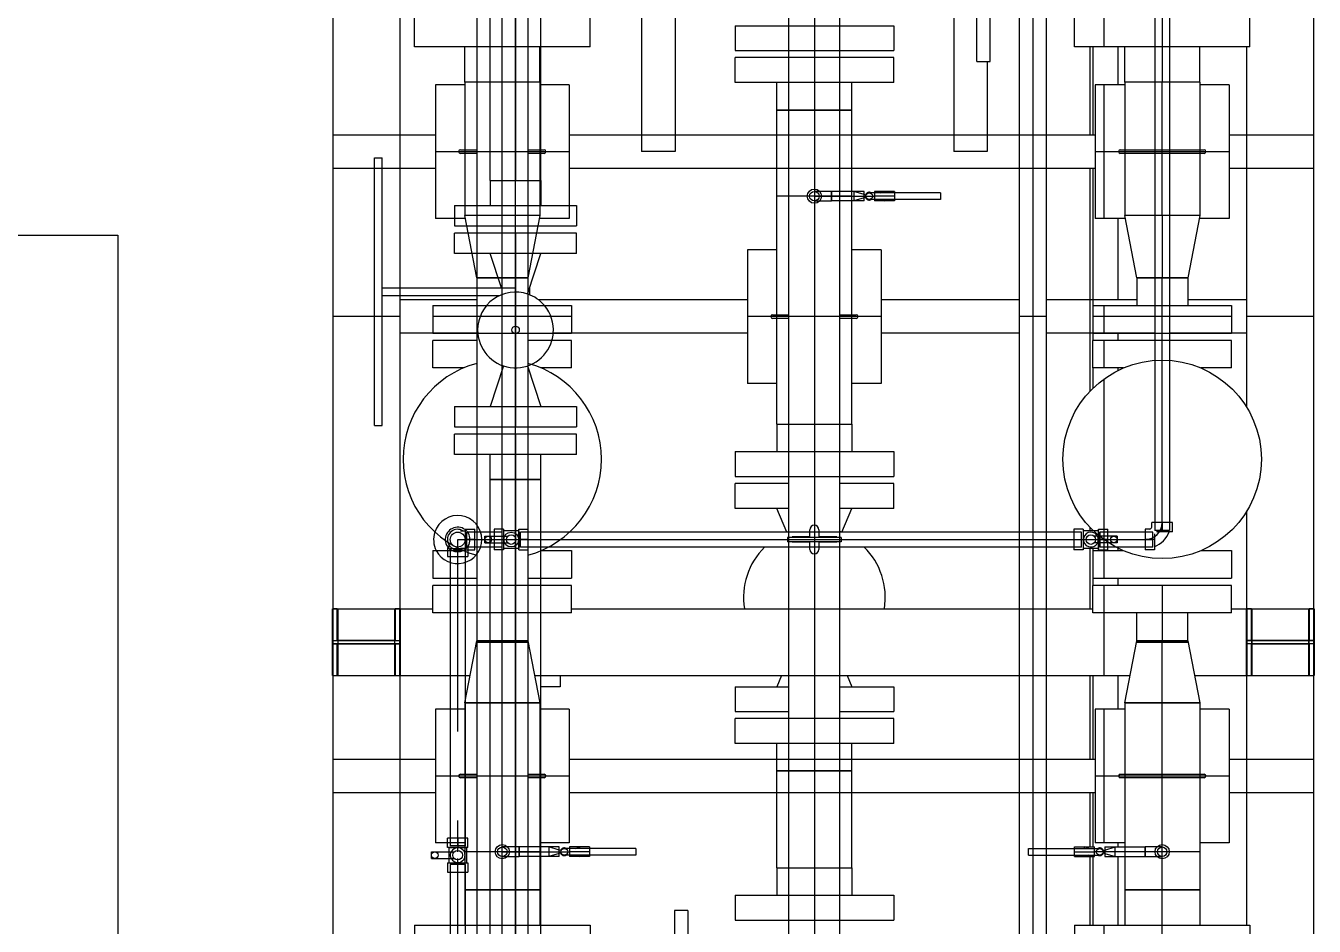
# Model space of a CAD drawing. Header units: inches. Extents: x 295136 to 296247, y 2627183 to 2627409.
# Drawn here: x 295239.414 to 295242.304, y 2627269.595 to 2627271.614 of the extents above; entities that cross this region are included whole.
import ezdxf

# ---------------------------------------------------------------- set-up
doc = ezdxf.new("R2010")
doc.units = ezdxf.units.IN
doc.header["$MEASUREMENT"] = 0
for name, color, linetype in [('_Auto', 7, 'Continuous'), ('EQUIPMENT LAYOUT-EMBED 1_DWG$0$DwgTemplate', 7, 'Continuous'), ('Layout', 6, 'Continuous')]:
    doc.layers.add(name, color=color, linetype=linetype)

# ---------------------------------------------------------------- blocks, each defined once
blk = doc.blocks.new('A$C55974CAD')
at = {"layer": 'EQUIPMENT LAYOUT-EMBED 1_DWG$0$DwgTemplate', "color": 54, "lineweight": 25}
for p, q in [((46.4428, 8.2), (37.1, 8.2)), ((37.1, 6), (46.5178, 6))]:
    blk.add_line(p, q, dxfattribs=at)
at = {"layer": 'EQUIPMENT LAYOUT-EMBED 1_DWG$0$DwgTemplate', "color": 1, "lineweight": 25}
for p, q in [((39.1625, 8.2), (39.1625, 7.97)), ((39.2375, 8.2), (39.2375, 7.97)), ((39.425, 8.2), (39.425, 8.19)), ((39.425, 8.2), (39.425, 7.8923)), ((39.425, 8.2), (39.425, 7.8923)), ((39.425, 8.19), (39.4965, 8.19)), ((39.4965, 8.19), (39.4965, 8.06)), ((39.5035, 8.06), (39.5035, 8.19)), ((39.5035, 8.19), (39.575, 8.19)), ((39.575, 8.19), (39.575, 8.2)), ((39.575, 8.2), (39.575, 7.9755)), ((39.575, 8.2), (39.575, 7.9755)), ((40.5625, 8.2), (40.5625, 7.97)), ((40.6375, 8.2), (40.6375, 7.97)), ((43.732, 8.05), (37.6241, 8.05)), ((39.4965, 8.06), (39.425, 8.06)), ((39.425, 8.06), (39.425, 8.05)), ((39.425, 8.05), (39.575, 8.05)), ((39.575, 8.06), (39.5035, 8.06)), ((39.575, 8.05), (39.575, 8.06)), ((40.1925, 7.8771), (40.1925, 8.05)), ((40.2675, 7.8771), (40.2675, 8.05)), ((39.425, 7.7477), (39.425, 6.4123)), ((39.425, 7.7477), (39.425, 6.4123)), ((40.2788, 7.7585), (40.2955, 7.7585)), ((40.2675, 7.27), (40.2675, 7.7387)), ((40.1925, 7.27), (40.1925, 7.7057)), ((39.1625, 7.67), (39.1625, 6.49)), ((39.2375, 7.67), (39.2375, 6.49)), ((39.575, 7.6644), (39.575, 6.4955)), ((39.575, 7.6644), (39.575, 6.4955)), ((40.5625, 7.67), (40.5625, 6.49)), ((40.6375, 7.67), (40.6375, 6.49)), ((41.433, 7.5075), (40.6, 7.5075)), ((40.6, 7.4325), (40.6, 7.5075)), ((41.098, 7.4325), (40.6, 7.4325)), ((40.1925, 6.6601), (40.1925, 6.97)), ((40.2675, 6.6601), (40.2675, 6.97)), ((40.6, 6.7325), (40.6, 6.8075)), ((42.3057, 6.8075), (40.6, 6.8075)), ((40.802, 6.7325), (40.6, 6.7325)), ((40.1925, 6.3567), (40.1925, 6.5998)), ((40.2675, 6.3971), (40.2675, 6.5998)), ((38.8652, 6.5015), (39.0193, 6.5015)), ((39.0193, 6.4955), (38.8652, 6.4955)), ((39.0407, 6.5015), (39.1625, 6.5015)), ((39.1625, 6.4955), (39.0407, 6.4955)), ((39.2375, 6.5015), (39.425, 6.5015)), ((39.425, 6.4955), (39.2375, 6.4955)), ((39.575, 6.5015), (39.7102, 6.5015)), ((39.6433, 6.4955), (39.6273, 6.4955)), ((39.7102, 6.4955), (39.7052, 6.4955)), ((39.7498, 6.5015), (39.7569, 6.5015)), ((39.7509, 6.4955), (39.7498, 6.4955)), ((40.063, 6.5015), (40.5625, 6.5015)), ((40.1148, 6.4955), (40.0691, 6.4955)), ((40.1927, 6.4955), (40.1767, 6.4955)), ((40.5625, 6.4955), (40.2546, 6.4955)), ((40.6375, 6.5015), (40.8348, 6.5015)), ((40.8348, 6.4955), (40.6375, 6.4955)), ((38.8652, 6.4385), (39.0193, 6.4385)), ((39.0407, 6.4385), (39.05, 6.4385)), ((39.35, 6.4385), (39.425, 6.4385)), ((39.6273, 6.4385), (39.6433, 6.4385)), ((39.7052, 6.4385), (39.7105, 6.4385)), ((40.1095, 6.4385), (40.1148, 6.4385)), ((40.1767, 6.4385), (40.1925, 6.4385)), ((40.2675, 6.4385), (40.45, 6.4385)), ((40.75, 6.4385), (40.8348, 6.4385)), ((40.1925, 6.15), (40.1925, 6.3233)), ((40.2675, 6.15), (40.2675, 6.2828)), ((39.425, 6.2677), (39.425, 6)), ((39.425, 6.2677), (39.425, 6)), ((39.1625, 6.19), (39.1625, 6)), ((39.2375, 6.19), (39.2375, 6)), ((39.575, 6.1844), (39.575, 6)), ((39.575, 6.1844), (39.575, 6)), ((40.5625, 6.19), (40.5625, 6)), ((40.6375, 6.19), (40.6375, 6)), ((38.8652, 6.15), (39.7942, 6.15)), ((39.425, 6.15), (39.425, 6.14)), ((39.575, 6.15), (39.425, 6.15)), ((39.425, 6.14), (39.4965, 6.14)), ((39.4965, 6.14), (39.4965, 6.01)), ((39.5035, 6.01), (39.5035, 6.14)), ((39.5035, 6.14), (39.575, 6.14)), ((39.575, 6.14), (39.575, 6.15)), ((40.0258, 6.15), (40.8348, 6.15)), ((39.4965, 6.01), (39.425, 6.01)), ((39.425, 6.01), (39.425, 6)), ((39.575, 6.01), (39.5035, 6.01)), ((39.575, 6), (39.575, 6.01))]:
    blk.add_line(p, q, dxfattribs=at)
at = {"layer": 'EQUIPMENT LAYOUT-EMBED 1_DWG$0$DwgTemplate', "color": 5, "lineweight": 25}
for p, q in [((39.425, 8.2), (39.425, 8.201)), ((39.425, 8.201), (39.425, 8.2)), ((39.425, 8.201), (39.575, 8.201)), ((39.425, 8.201), (39.575, 8.201)), ((39.575, 8.201), (39.575, 8.2)), ((39.575, 8.201), (39.575, 8.2)), ((39.6433, 7.9755), (39.6433, 7.8771)), ((39.7052, 7.9755), (39.6433, 7.9755)), ((39.7052, 7.9755), (39.7052, 7.9069)), ((40.1148, 7.9069), (40.1148, 7.9755)), ((40.1148, 7.9755), (40.1767, 7.9755)), ((40.1767, 7.8771), (40.1767, 7.9755)), ((39.6433, 7.7628), (39.6433, 7.6644)), ((40.1767, 7.6644), (40.1767, 7.7628)), ((39.7052, 7.733), (39.7052, 7.6644)), ((40.1148, 7.6644), (40.1148, 7.733)), ((39.7052, 7.6644), (39.6433, 7.6644)), ((40.1148, 7.6644), (40.1767, 7.6644)), ((39.3445, 7.2978), (39.3445, 7.1771)), ((39.4, 7.2978), (39.3445, 7.2978)), ((39.4, 7.2978), (39.4, 7.1771)), ((39.7999, 7.1771), (39.7999, 7.2978)), ((39.7999, 7.2978), (39.8555, 7.2978)), ((39.8555, 7.1771), (39.8555, 7.2978)), ((39.4001, 7.2041), (39.4001, 7.1771)), ((39.425, 7.1936), (39.4001, 7.2041)), ((39.7467, 7.1817), (39.7999, 7.2041)), ((39.7999, 7.1771), (39.7999, 7.2041)), ((39.3445, 7.0628), (39.3445, 6.9422)), ((39.4, 7.0628), (39.4, 6.9422)), ((39.4001, 7.0628), (39.4001, 7.0358)), ((39.7467, 7.0582), (39.7999, 7.0358)), ((39.7999, 6.9422), (39.7999, 7.0628)), ((39.7999, 7.0358), (39.7999, 7.0628)), ((39.8555, 6.9422), (39.8555, 7.0628)), ((39.425, 7.0463), (39.4001, 7.0358)), ((39.4, 6.9422), (39.3445, 6.9422)), ((39.7999, 6.9422), (39.8555, 6.9422)), ((39.6433, 6.4955), (39.6433, 6.34)), ((39.7052, 6.4955), (39.6433, 6.4955)), ((39.7052, 6.4955), (39.7052, 6.4269)), ((40.1148, 6.4269), (40.1148, 6.4955)), ((40.1148, 6.4955), (40.1767, 6.4955)), ((40.1767, 6.34), (40.1767, 6.4955)), ((39.6433, 6.34), (39.6433, 6.1844)), ((40.1767, 6.1844), (40.1767, 6.34)), ((39.7052, 6.253), (39.7052, 6.1844)), ((40.1148, 6.1844), (40.1148, 6.253)), ((39.7052, 6.1844), (39.6433, 6.1844)), ((40.1148, 6.1844), (40.1767, 6.1844)), ((39.425, 5.999), (39.425, 6)), ((39.425, 5.999), (39.425, 6)), ((39.575, 5.999), (39.425, 5.999)), ((39.425, 5.999), (39.575, 5.999)), ((39.575, 6), (39.575, 5.999)), ((39.575, 5.999), (39.575, 6))]:
    blk.add_line(p, q, dxfattribs=at)
at = {"layer": 'EQUIPMENT LAYOUT-EMBED 1_DWG$0$DwgTemplate', "color": 7, "lineweight": 25}
for p, q in [((39.575, 8.189), (39.425, 8.189)), ((39.575, 8.189), (39.425, 8.189)), ((39.496, 8.05), (39.496, 8.2)), ((39.496, 8.2), (39.496, 8.05)), ((39.504, 8.2), (39.504, 8.05)), ((39.504, 8.2), (39.504, 8.05)), ((39.986, 8.1063), (40.286, 8.1063)), ((39.986, 8.1063), (39.986, 8.0893)), ((40.286, 8.1063), (40.586, 8.1063)), ((40.586, 8.1063), (40.586, 8.0893)), ((39.986, 8.0893), (40.286, 8.0893)), ((40.2775, 8.0893), (40.2775, 8.05)), ((40.286, 8.0893), (40.586, 8.0893)), ((40.2945, 8.0893), (40.2945, 8.05)), ((39.425, 8.061), (39.575, 8.061)), ((39.425, 8.061), (39.575, 8.061)), ((39.575, 8.049), (39.425, 8.049)), ((39.575, 8.049), (39.425, 8.049)), ((40.2775, 8.05), (40.2775, 7.8771)), ((40.2945, 8.05), (40.2945, 7.8771)), ((38.8652, 8.0168), (38.7731, 8.0168)), ((38.8652, 8.0168), (38.8652, 7.8771)), ((40.8348, 7.8771), (40.8348, 8.0168)), ((40.8348, 8.0168), (40.9269, 8.0168)), ((39.0148, 7.979), (39.0223, 7.979)), ((39.0148, 7.979), (39.0148, 7.9276)), ((39.0223, 7.979), (39.0298, 7.979)), ((39.0298, 7.979), (39.0298, 7.9276)), ((39.5654, 7.8771), (39.5654, 7.9755)), ((39.5654, 7.9755), (39.6273, 7.9755)), ((39.6273, 7.8771), (39.6273, 7.9755)), ((40.1927, 7.9755), (40.1927, 7.8771)), ((40.2546, 7.9755), (40.1927, 7.9755)), ((40.2546, 7.9755), (40.2546, 7.8771)), ((38.8652, 7.9367), (38.7731, 7.9367)), ((38.7731, 7.92), (38.8652, 7.92)), ((38.9842, 7.9367), (38.8652, 7.9367)), ((38.8652, 7.92), (38.9842, 7.92)), ((38.9842, 7.943), (38.9842, 7.92)), ((39.0049, 7.943), (38.9842, 7.943)), ((39.0017, 7.9367), (38.9842, 7.9367)), ((38.9842, 7.92), (39.0017, 7.92)), ((38.9842, 7.92), (39.0017, 7.92)), ((38.9842, 7.92), (38.9842, 7.9041)), ((39.0017, 7.9033), (39.0017, 7.9367)), ((39.0017, 7.92), (39.0049, 7.92)), ((39.0049, 7.943), (39.0049, 7.92)), ((39.0148, 7.9398), (39.0049, 7.9398)), ((39.0049, 7.92), (39.0117, 7.92)), ((39.0049, 7.92), (39.0049, 7.9041)), ((39.0117, 7.92), (39.0148, 7.92)), ((39.0298, 7.9398), (39.0148, 7.9398)), ((39.0398, 7.9398), (39.0298, 7.9398)), ((39.0298, 7.92), (39.033, 7.92)), ((39.033, 7.92), (39.0398, 7.92)), ((39.0398, 7.92), (39.0398, 7.943)), ((39.0398, 7.943), (39.05, 7.943)), ((39.0398, 7.9398), (39.0398, 7.92)), ((39.0398, 7.92), (39.0398, 7.92)), ((39.043, 7.92), (39.0398, 7.92)), ((39.0398, 7.92), (39.0398, 7.9041)), ((39.0398, 7.9041), (39.0398, 7.92)), ((39.043, 7.9033), (39.043, 7.9367)), ((39.35, 7.9367), (39.043, 7.9367)), ((39.043, 7.92), (39.1, 7.92)), ((39.0604, 7.92), (39.043, 7.92)), ((39.05, 7.943), (39.0604, 7.943)), ((39.0604, 7.92), (39.0604, 7.943)), ((39.0604, 7.897), (39.0604, 7.92)), ((39.3, 7.92), (39.35, 7.92)), ((39.425, 7.9367), (39.35, 7.9367)), ((39.35, 7.92), (39.425, 7.92)), ((39.6273, 7.9367), (39.425, 7.9367)), ((39.425, 7.92), (39.6273, 7.92)), ((39.6433, 7.9367), (39.6273, 7.9367)), ((39.6273, 7.92), (39.6433, 7.92)), ((39.7094, 7.9367), (39.6433, 7.9367)), ((39.6433, 7.92), (39.6919, 7.92)), ((39.6919, 7.943), (39.6919, 7.92)), ((39.7125, 7.943), (39.6919, 7.943)), ((39.6919, 7.92), (39.73, 7.92)), ((39.6919, 7.92), (39.6919, 7.897)), ((39.7094, 7.9033), (39.7094, 7.9367)), ((39.7125, 7.943), (39.7125, 7.939)), ((39.7183, 7.9398), (39.7125, 7.9398)), ((39.73, 7.92), (39.73, 7.9025)), ((39.9206, 7.7903), (39.9206, 7.9269)), ((39.9206, 7.9269), (39.9666, 7.9269)), ((39.9666, 7.7903), (39.9666, 7.9269)), ((39.9826, 7.9269), (39.9826, 7.7903)), ((40.0286, 7.9269), (39.9826, 7.9269)), ((40.0286, 7.9269), (40.0286, 7.7903)), ((40.3714, 7.8877), (40.3714, 7.9269)), ((40.3714, 7.9269), (40.4174, 7.9269)), ((40.4174, 7.8966), (40.4174, 7.9269)), ((40.4334, 7.9269), (40.4334, 7.8997)), ((40.45, 7.9269), (40.4334, 7.9269)), ((40.4794, 7.9269), (40.45, 7.9269)), ((40.4794, 7.9269), (40.4794, 7.7903)), ((39.0017, 7.9033), (38.7731, 7.9033)), ((38.9445, 7.9041), (38.8652, 7.9041)), ((38.9445, 7.9041), (38.9445, 7.8771)), ((38.9445, 7.8771), (38.9445, 7.9041)), ((39.03, 7.9041), (38.9445, 7.9041)), ((38.9842, 7.9041), (38.9842, 7.897)), ((39.0049, 7.897), (38.9842, 7.897)), ((39.0049, 7.9041), (39.0049, 7.897)), ((39.0398, 7.9002), (39.0049, 7.9002)), ((39.03, 7.7358), (39.03, 7.9041)), ((39.196, 7.9041), (39.03, 7.9041)), ((39.0398, 7.9041), (39.0398, 7.9002)), ((39.0398, 7.897), (39.0398, 7.9041)), ((39.0398, 7.897), (39.0604, 7.897)), ((39.368, 7.9033), (39.043, 7.9033)), ((39.204, 7.9041), (39.196, 7.9041)), ((39.3636, 7.9041), (39.204, 7.9041)), ((39.3636, 7.9041), (39.3636, 7.8771)), ((39.3636, 7.9041), (39.5033, 7.8771)), ((39.3636, 7.8771), (39.3636, 7.9041)), ((39.425, 7.9033), (39.368, 7.9033)), ((39.6273, 7.9033), (39.425, 7.9033)), ((39.6433, 7.9033), (39.6273, 7.9033)), ((39.7094, 7.9033), (39.6433, 7.9033)), ((39.7125, 7.897), (39.6919, 7.897)), ((39.707, 7.9025), (39.753, 7.9025)), ((39.707, 7.9025), (39.707, 7.8819)), ((39.7102, 7.9025), (39.7102, 7.9139)), ((39.7125, 7.901), (39.7125, 7.897)), ((39.7125, 7.9002), (39.7183, 7.9002)), ((39.7133, 7.8993), (39.7467, 7.8993)), ((39.7133, 7.8206), (39.7133, 7.8993)), ((39.73, 7.9025), (39.73, 7.9025)), ((39.73, 7.8819), (39.73, 7.9025)), ((39.73, 7.8993), (39.73, 7.8206)), ((39.7467, 7.8206), (39.7467, 7.8993)), ((39.7498, 7.9139), (39.7498, 7.9025)), ((39.753, 7.9025), (39.753, 7.8819)), ((40.3166, 7.8771), (40.4563, 7.9041)), ((40.4174, 7.7903), (40.4174, 7.8966)), ((40.4334, 7.8997), (40.4334, 7.7903)), ((40.4563, 7.8771), (40.4563, 7.9041)), ((40.596, 7.9041), (40.4563, 7.9041)), ((40.4563, 7.8771), (40.4563, 7.9041)), ((40.604, 7.9041), (40.596, 7.9041)), ((40.7554, 7.9041), (40.604, 7.9041)), ((40.7554, 7.8771), (40.7554, 7.9041)), ((40.7554, 7.9041), (40.8348, 7.9041)), ((40.7554, 7.8771), (40.7554, 7.9041)), ((42.2762, 7.8771), (37.8651, 7.8771)), ((38.8652, 7.8771), (38.8652, 7.82)), ((38.9445, 7.8771), (38.9445, 7.82)), ((38.9445, 7.7628), (38.9445, 7.8771)), ((39.3636, 7.8771), (39.3636, 7.82)), ((39.3636, 7.7628), (39.3636, 7.8771)), ((39.5033, 7.82), (39.5033, 7.8771)), ((39.5033, 7.8771), (39.5033, 7.82)), ((39.5654, 7.82), (39.5654, 7.8771)), ((39.6273, 7.82), (39.6273, 7.8771)), ((39.707, 7.8819), (39.753, 7.8819)), ((40.1927, 7.8771), (40.1927, 7.82)), ((40.2546, 7.8771), (40.2546, 7.82)), ((40.2775, 7.8771), (40.2775, 7.8252)), ((40.2945, 7.8771), (40.2945, 7.7903)), ((40.3166, 7.8771), (40.3166, 7.82)), ((40.3166, 7.82), (40.3166, 7.8771)), ((40.3714, 7.7903), (40.3714, 7.8877)), ((40.4563, 7.7628), (40.4563, 7.8771)), ((40.4563, 7.82), (40.4563, 7.8771)), ((40.7554, 7.82), (40.7554, 7.8771)), ((40.7554, 7.7628), (40.7554, 7.8771)), ((40.8348, 7.82), (40.8348, 7.8771)), ((38.5, 7.8475), (39.865, 7.8475)), ((39.73, 7.8381), (39.707, 7.8381)), ((39.707, 7.8174), (39.707, 7.8381)), ((39.7225, 7.859), (39.73, 7.859)), ((39.7225, 7.859), (39.7225, 7.8076)), ((39.73, 7.859), (39.7375, 7.859)), ((39.73, 7.8381), (39.73, 7.8174)), ((39.753, 7.8381), (39.73, 7.8381)), ((39.7375, 7.859), (39.7375, 7.8076)), ((39.753, 7.8174), (39.753, 7.8381)), ((39.865, 7.7903), (39.865, 7.8475)), ((39.865, 7.8475), (39.9206, 7.8475)), ((39.865, 7.8475), (39.865, 7.7903)), ((40.0286, 7.8475), (40.0286, 7.7903)), ((40.1194, 7.8172), (40.0286, 7.8475)), ((40.2945, 7.8218), (40.3714, 7.8475)), ((40.3714, 7.7523), (40.3714, 7.8475)), ((40.535, 7.8475), (40.4794, 7.8475)), ((40.535, 7.8475), (40.535, 7.7903)), ((40.535, 7.8475), (41.7976, 7.8475)), ((40.535, 7.8475), (40.535, 7.7903)), ((37.8651, 7.82), (42.2762, 7.82)), ((38.8652, 7.82), (38.8652, 7.7628)), ((38.9445, 7.82), (38.9445, 7.7628)), ((39.0193, 7.82), (39.0193, 7.7819)), ((39.03, 7.82), (39.03, 7.7819)), ((39.0407, 7.7819), (39.0407, 7.82)), ((39.3636, 7.82), (39.3636, 7.7628)), ((39.5033, 7.7628), (39.5033, 7.82)), ((39.5033, 7.82), (39.5033, 7.7628)), ((39.5654, 7.7628), (39.5654, 7.82)), ((39.6273, 7.7628), (39.6273, 7.82)), ((39.73, 7.8174), (39.707, 7.8174)), ((39.7102, 7.7825), (39.7102, 7.8174)), ((39.7133, 7.8206), (39.7467, 7.8206)), ((39.73, 7.8174), (39.73, 7.7825)), ((39.753, 7.8174), (39.73, 7.8174)), ((39.7498, 7.7825), (39.7498, 7.8174)), ((40.1927, 7.82), (40.1927, 7.7628)), ((40.2546, 7.82), (40.2546, 7.7628)), ((40.3166, 7.82), (40.3166, 7.7628)), ((40.3166, 7.7628), (40.3166, 7.82)), ((40.4563, 7.7628), (40.4563, 7.82)), ((40.7554, 7.7628), (40.7554, 7.82)), ((40.8348, 7.7628), (40.8348, 7.82)), ((39.865, 7.7903), (38.5, 7.7903)), ((39.0193, 7.7819), (39.0407, 7.7819)), ((39.0193, 7.7358), (39.0193, 7.7819)), ((39.03, 7.7819), (39.0193, 7.7819)), ((39.03, 7.7819), (39.03, 7.7358)), ((39.03, 7.7819), (39.03, 7.7819)), ((39.03, 7.7819), (39.03, 7.7819)), ((39.0407, 7.7819), (39.03, 7.7819)), ((39.0407, 7.7358), (39.0407, 7.7819)), ((39.707, 7.7825), (39.73, 7.7825)), ((39.707, 7.7825), (39.707, 7.7619)), ((39.73, 7.7825), (39.7102, 7.7825)), ((39.7133, 7.7793), (39.7467, 7.7793)), ((39.7133, 7.716), (39.7133, 7.7793)), ((39.73, 7.7619), (39.73, 7.7825)), ((39.73, 7.7825), (39.73, 7.7825)), ((39.7498, 7.7825), (39.73, 7.7825)), ((39.73, 7.7825), (39.753, 7.7825)), ((39.73, 7.7793), (39.73, 7.6892)), ((39.7467, 7.6688), (39.7467, 7.7793)), ((39.753, 7.7825), (39.753, 7.7619)), ((39.9666, 7.7903), (39.865, 7.7903)), ((39.865, 7.7332), (39.865, 7.7903)), ((39.865, 7.7903), (39.865, 7.7332)), ((39.9206, 7.6538), (39.9206, 7.7903)), ((39.9666, 7.6538), (39.9666, 7.7903)), ((40.4174, 7.7903), (39.9826, 7.7903)), ((39.9826, 7.7903), (39.9826, 7.6538)), ((40.0286, 7.7903), (40.0286, 7.7332)), ((40.0286, 7.7903), (40.0286, 7.6538)), ((40.285, 7.7903), (40.286, 7.7903)), ((40.286, 7.7903), (40.2945, 7.7903)), ((40.3714, 7.7523), (40.3714, 7.7903)), ((40.4174, 7.7434), (40.4174, 7.7903)), ((40.4334, 7.7903), (40.535, 7.7903)), ((40.4334, 7.7903), (40.4334, 7.7403)), ((40.4794, 7.7903), (40.4794, 7.67)), ((41.7976, 7.7903), (40.535, 7.7903)), ((40.535, 7.7903), (40.535, 7.7332)), ((40.535, 7.7903), (40.535, 7.7332)), ((42.2762, 7.7628), (37.8651, 7.7628)), ((38.8652, 7.7628), (38.8652, 7.6231)), ((38.9445, 7.7628), (38.9445, 7.7358)), ((38.9445, 7.7358), (38.9445, 7.7628)), ((39.3636, 7.7628), (39.3636, 7.7358)), ((39.5033, 7.7628), (39.3636, 7.7358)), ((39.3636, 7.7358), (39.3636, 7.7628)), ((39.5654, 7.6644), (39.5654, 7.7628)), ((39.6273, 7.6644), (39.6273, 7.7628)), ((39.707, 7.7619), (39.73, 7.7619)), ((39.73, 7.7619), (39.753, 7.7619)), ((40.1194, 7.7634), (40.0286, 7.7332)), ((40.1927, 7.7628), (40.1927, 7.6644)), ((40.2546, 7.7628), (40.2546, 7.6644)), ((40.2806, 7.7634), (40.2825, 7.7628)), ((40.2825, 7.7628), (40.3714, 7.7332)), ((40.4563, 7.7358), (40.3166, 7.7628)), ((40.3714, 7.7332), (40.3714, 7.7523)), ((40.3714, 7.6538), (40.3714, 7.7523)), ((40.4563, 7.7358), (40.4563, 7.7628)), ((40.4563, 7.7358), (40.4563, 7.7628)), ((40.7554, 7.7358), (40.7554, 7.7628)), ((40.7554, 7.7358), (40.7554, 7.7628)), ((40.8348, 7.6231), (40.8348, 7.7628)), ((38.7731, 7.7332), (38.8652, 7.7332)), ((38.9445, 7.7358), (38.8652, 7.7358)), ((38.8652, 7.7332), (39.0193, 7.7332)), ((39.03, 7.7358), (38.9445, 7.7358)), ((39.0193, 7.6926), (39.0193, 7.7358)), ((39.0193, 7.7332), (39.0407, 7.7332)), ((39.0407, 7.7156), (39.0193, 7.7156)), ((39.0264, 7.6926), (39.0193, 7.7156)), ((39.03, 7.7358), (39.03, 7.7156)), ((39.196, 7.7358), (39.03, 7.7358)), ((39.03, 7.7156), (39.03, 7.6926)), ((39.0336, 7.6926), (39.0407, 7.7156)), ((39.0407, 7.6926), (39.0407, 7.7358)), ((39.0407, 7.7332), (39.05, 7.7332)), ((39.05, 7.7332), (39.35, 7.7332)), ((39.204, 7.7358), (39.196, 7.7358)), ((39.3636, 7.7358), (39.204, 7.7358)), ((39.35, 7.7332), (39.425, 7.7332)), ((39.425, 7.7332), (39.6273, 7.7332)), ((39.6273, 7.7332), (39.6433, 7.7332)), ((39.6433, 7.7332), (39.865, 7.7332)), ((39.7133, 7.13), (39.7133, 7.716)), ((39.865, 7.7332), (39.9206, 7.7332)), ((40.4174, 7.6538), (40.4174, 7.7434)), ((40.4334, 7.7403), (40.4334, 7.6538)), ((40.596, 7.7358), (40.4563, 7.7358)), ((40.535, 7.7332), (40.4794, 7.7332)), ((40.535, 7.7332), (40.75, 7.7332)), ((40.604, 7.7358), (40.596, 7.7358)), ((40.7554, 7.7358), (40.604, 7.7358)), ((40.75, 7.7332), (40.8348, 7.7332)), ((40.7554, 7.7358), (40.8348, 7.7358)), ((40.8348, 7.7332), (40.9269, 7.7332)), ((39.0193, 7.6926), (39.0407, 7.6926)), ((39.0274, 7.6891), (39.0264, 7.6926)), ((39.03, 7.6926), (39.03, 7.669)), ((39.0325, 7.6891), (39.0336, 7.6926)), ((39.73, 7.6892), (39.73, 7.18)), ((39.0225, 7.669), (39.0193, 7.669)), ((39.0193, 7.6245), (39.0193, 7.669)), ((39.0225, 7.5208), (39.0225, 7.6808)), ((39.03, 7.669), (39.0225, 7.669)), ((39.03, 7.6245), (39.03, 7.669)), ((39.03, 7.669), (39.03, 7.6689)), ((39.0375, 7.669), (39.03, 7.669)), ((39.03, 7.6689), (39.03, 7.6689)), ((39.0375, 7.5208), (39.0375, 7.6808)), ((39.0407, 7.669), (39.0375, 7.669)), ((39.0407, 7.6245), (39.0407, 7.669)), ((39.5654, 7.6644), (39.6273, 7.6644)), ((39.7467, 7.13), (39.7467, 7.6688)), ((40.2546, 7.6644), (40.1927, 7.6644)), ((40.4794, 7.67), (40.4794, 7.6538)), ((39.0225, 7.6563), (39.0193, 7.646)), ((39.0193, 7.646), (39.0225, 7.646)), ((39.0375, 7.6563), (39.0407, 7.646)), ((39.0375, 7.646), (39.0407, 7.646)), ((39.9206, 7.6538), (39.9666, 7.6538)), ((40.0286, 7.6538), (39.9826, 7.6538)), ((40.3714, 7.6538), (40.4174, 7.6538)), ((40.4794, 7.6538), (40.4334, 7.6538)), ((38.8652, 7.6231), (38.7731, 7.6231)), ((39.0225, 7.6245), (39.0193, 7.6245)), ((39.03, 7.6245), (39.0225, 7.6245)), ((39.0375, 7.6245), (39.03, 7.6245)), ((39.0407, 7.6245), (39.0375, 7.6245)), ((40.8348, 7.6231), (40.9269, 7.6231)), ((39.03, 7.5208), (39.0225, 7.5208)), ((39.0375, 7.5208), (39.03, 7.5208)), ((38.898, 7.434), (38.548, 7.434)), ((38.898, 7.404), (38.898, 7.434)), ((38.898, 7.404), (38.548, 7.404)), ((38.8769, 7.2978), (38.8769, 7.1771)), ((38.9325, 7.2978), (38.8769, 7.2978)), ((38.9325, 7.2978), (38.9325, 7.1771)), ((39.2729, 7.1771), (39.2729, 7.2978)), ((39.2729, 7.2978), (39.3285, 7.2978)), ((39.3285, 7.1771), (39.3285, 7.2978)), ((39.8715, 7.2978), (39.8715, 7.1771)), ((39.9271, 7.2978), (39.8715, 7.2978)), ((39.9271, 7.2978), (39.9271, 7.1771)), ((40.755, 7.1771), (40.755, 7.2978)), ((40.755, 7.2978), (40.8106, 7.2978)), ((40.8106, 7.1771), (40.8106, 7.2978)), ((40.8266, 7.2978), (40.8266, 7.1771)), ((40.8821, 7.2978), (40.8266, 7.2978)), ((40.8821, 7.2978), (40.8821, 7.1771)), ((38.9943, 7.2041), (38.9325, 7.2041)), ((38.9943, 7.2041), (38.9943, 7.1771)), ((38.9943, 7.2041), (38.9943, 7.1771)), ((38.9943, 7.2041), (39.1625, 7.2041)), ((39.1625, 7.2041), (39.2111, 7.2041)), ((39.2111, 7.2041), (39.2111, 7.0358)), ((39.2111, 7.12), (39.2111, 7.2041)), ((39.2111, 7.2041), (39.2375, 7.2041)), ((39.2375, 7.2041), (39.2729, 7.2041)), ((39.9888, 7.2041), (39.9271, 7.2041)), ((39.9888, 7.2041), (39.9888, 7.1771)), ((39.9888, 7.2041), (39.9888, 7.1771)), ((39.9888, 7.2041), (40.226, 7.2041)), ((40.226, 7.2041), (40.234, 7.2041)), ((40.234, 7.2041), (40.5, 7.2041)), ((40.5, 7.0358), (40.5, 7.2041)), ((40.5, 7.2041), (40.5625, 7.2041)), ((40.5625, 7.2041), (40.6375, 7.2041)), ((40.6375, 7.2041), (40.6932, 7.2041)), ((40.6932, 7.1771), (40.6932, 7.2041)), ((40.6932, 7.2041), (40.755, 7.2041)), ((40.6932, 7.2041), (40.6932, 7.1771)), ((38.224, 7.1771), (39.1625, 7.1771)), ((38.8769, 7.1771), (38.8769, 7.12)), ((38.9325, 7.1771), (38.9325, 7.12)), ((38.9943, 7.1771), (38.9943, 7.12)), ((38.9943, 7.1771), (38.9943, 7.0628)), ((39.1625, 7.1771), (39.2375, 7.1771)), ((39.2375, 7.1771), (39.425, 7.1771)), ((39.2729, 7.12), (39.2729, 7.1771)), ((39.3285, 7.12), (39.3285, 7.1771)), ((39.425, 7.1771), (39.575, 7.1771)), ((39.575, 7.1771), (39.7133, 7.1771)), ((39.7133, 7.1771), (39.7467, 7.1771)), ((39.73, 7.18), (39.73, 7.06)), ((39.7467, 7.1771), (40.5625, 7.1771)), ((39.8715, 7.1771), (39.8715, 7.12)), ((39.9271, 7.1771), (39.9271, 7.12)), ((39.9888, 7.1771), (39.9888, 7.12)), ((39.9888, 7.1771), (39.9888, 7.12)), ((40.5625, 7.1771), (40.6375, 7.1771)), ((40.6375, 7.1771), (41.5599, 7.1771)), ((40.6932, 7.12), (40.6932, 7.1771)), ((40.6932, 7.1771), (40.6932, 7.12)), ((40.755, 7.12), (40.755, 7.1771)), ((40.8106, 7.12), (40.8106, 7.1771)), ((40.8266, 7.1771), (40.8266, 7.12)), ((40.8821, 7.1771), (40.8821, 7.12)), ((39.1625, 7.12), (38.224, 7.12)), ((38.8769, 7.12), (38.8769, 7.0628)), ((38.9325, 7.12), (38.9325, 7.0628)), ((38.9943, 7.12), (38.9943, 7.0628)), ((39.2375, 7.12), (39.1625, 7.12)), ((39.2111, 7.0358), (39.2111, 7.12)), ((39.425, 7.12), (39.2375, 7.12)), ((39.2729, 7.0628), (39.2729, 7.12)), ((39.3285, 7.0628), (39.3285, 7.12)), ((39.575, 7.12), (39.425, 7.12)), ((39.698, 7.12), (39.575, 7.12)), ((39.762, 7.12), (39.698, 7.12)), ((39.7133, 7.11), (39.7133, 7.13)), ((39.7133, 6.5381), (39.7133, 7.11)), ((39.7467, 7.11), (39.7467, 7.13)), ((39.7467, 6.5381), (39.7467, 7.11)), ((40.5625, 7.12), (39.762, 7.12)), ((39.8715, 7.12), (39.8715, 7.0628)), ((39.9271, 7.12), (39.9271, 7.0628)), ((39.9888, 7.12), (39.9888, 7.0628)), ((39.9888, 7.12), (39.9888, 7.0628)), ((40.4893, 7.12), (40.4893, 7.0819)), ((40.5, 7.12), (40.5, 7.0819)), ((40.5107, 7.0819), (40.5107, 7.12)), ((40.6375, 7.12), (40.5625, 7.12)), ((41.5599, 7.12), (40.6375, 7.12)), ((40.6932, 7.0628), (40.6932, 7.12)), ((40.6932, 7.12), (40.6932, 7.0628)), ((40.755, 7.0628), (40.755, 7.12)), ((40.8106, 7.0628), (40.8106, 7.12)), ((40.8266, 7.12), (40.8266, 7.0628)), ((40.8821, 7.12), (40.8821, 7.0628)), ((40.4893, 7.0819), (40.5107, 7.0819)), ((40.4893, 7.0358), (40.4893, 7.0819)), ((40.5, 7.0819), (40.4893, 7.0819)), ((40.5, 7.0819), (40.5, 7.0358)), ((40.5, 7.0819), (40.5, 7.0819)), ((40.5, 7.0819), (40.5, 7.0819)), ((40.5107, 7.0819), (40.5, 7.0819)), ((40.5107, 7.0358), (40.5107, 7.0819)), ((38.224, 7.0628), (39.1625, 7.0628)), ((38.8769, 7.0628), (38.8769, 6.9422)), ((38.9325, 7.0628), (38.9325, 6.9422)), ((38.9943, 7.0628), (38.9943, 7.0358)), ((38.9943, 7.0628), (38.9943, 7.0358)), ((39.1625, 7.0628), (39.2375, 7.0628)), ((39.2375, 7.0628), (39.425, 7.0628)), ((39.2729, 6.9422), (39.2729, 7.0628)), ((39.3285, 6.9422), (39.3285, 7.0628)), ((39.425, 7.0628), (39.575, 7.0628)), ((39.575, 7.0628), (39.7133, 7.0628)), ((39.7133, 7.0628), (39.7467, 7.0628)), ((39.73, 7.06), (39.73, 6.5381)), ((39.7467, 7.0628), (40.5625, 7.0628)), ((39.8715, 7.0628), (39.8715, 6.9422)), ((39.9271, 7.0628), (39.9271, 6.9422)), ((39.9888, 7.0628), (39.9888, 7.0358)), ((39.9888, 7.0628), (39.9888, 7.0358)), ((40.5625, 7.0628), (40.6375, 7.0628)), ((40.6375, 7.0628), (41.5599, 7.0628)), ((40.6932, 7.0358), (40.6932, 7.0628)), ((40.6932, 7.0628), (40.6932, 7.0358)), ((40.755, 6.9422), (40.755, 7.0628)), ((40.8106, 6.9422), (40.8106, 7.0628)), ((40.8266, 7.0628), (40.8266, 6.9422)), ((40.8821, 7.0628), (40.8821, 6.9422)), ((38.9943, 7.0358), (38.9325, 7.0358)), ((38.9943, 7.0358), (39.1625, 7.0358)), ((39.1625, 7.0358), (39.2111, 7.0358)), ((39.2111, 7.0358), (39.2375, 7.0358)), ((39.2375, 7.0358), (39.2729, 7.0358)), ((39.9888, 7.0358), (39.9271, 7.0358)), ((39.9888, 7.0358), (40.226, 7.0358)), ((40.226, 7.0358), (40.234, 7.0358)), ((40.234, 7.0358), (40.5, 7.0358)), ((40.4893, 7.0087), (40.4893, 7.0358)), ((40.5107, 7.0317), (40.4893, 7.0317)), ((40.4964, 7.0087), (40.4893, 7.0317)), ((40.5, 7.0358), (40.5, 7.0317)), ((40.5, 7.0358), (40.5625, 7.0358)), ((40.5, 7.0317), (40.5, 7.0087)), ((40.5036, 7.0087), (40.5107, 7.0317)), ((40.5107, 7.0087), (40.5107, 7.0358)), ((40.5625, 7.0358), (40.6375, 7.0358)), ((40.6375, 7.0358), (40.6932, 7.0358)), ((40.6932, 7.0358), (40.755, 7.0358)), ((40.4893, 7.0087), (40.5107, 7.0087)), ((40.4925, 6.8369), (40.4925, 6.9969)), ((40.4974, 7.0052), (40.4964, 7.0087)), ((40.5, 7.0087), (40.5, 6.9851)), ((40.5025, 7.0052), (40.5036, 7.0087)), ((40.5075, 6.8369), (40.5075, 6.9969)), ((40.4925, 6.9851), (40.4893, 6.9851)), ((40.4893, 6.9406), (40.4893, 6.9851)), ((40.4925, 6.9724), (40.4893, 6.9621)), ((40.5, 6.9851), (40.4925, 6.9851)), ((40.5, 6.9406), (40.5, 6.9851)), ((40.5, 6.9851), (40.5, 6.9851)), ((40.5, 6.9851), (40.5, 6.9851)), ((40.5075, 6.9851), (40.5, 6.9851)), ((40.5107, 6.9851), (40.5075, 6.9851)), ((40.5075, 6.9724), (40.5107, 6.9621)), ((40.5107, 6.9406), (40.5107, 6.9851)), ((38.9325, 6.9422), (38.8769, 6.9422)), ((39.2729, 6.9422), (39.3285, 6.9422)), ((39.9271, 6.9422), (39.8715, 6.9422)), ((40.4893, 6.9621), (40.4925, 6.9621)), ((40.4925, 6.9406), (40.4893, 6.9406)), ((40.5, 6.9406), (40.4925, 6.9406)), ((40.5075, 6.9406), (40.5, 6.9406)), ((40.5075, 6.9621), (40.5107, 6.9621)), ((40.5107, 6.9406), (40.5075, 6.9406)), ((40.755, 6.9422), (40.8106, 6.9422)), ((40.8821, 6.9422), (40.8266, 6.9422)), ((40.5, 6.8369), (40.4925, 6.8369)), ((40.5075, 6.8369), (40.5, 6.8369)), ((40.802, 6.756), (41.152, 6.756)), ((40.802, 6.756), (40.802, 6.726)), ((40.802, 6.726), (41.152, 6.726)), ((38.267, 6.6601), (39.1625, 6.6601)), ((39.1625, 6.6601), (39.2375, 6.6601)), ((39.2375, 6.6601), (39.425, 6.6601)), ((39.425, 6.6601), (39.575, 6.6601)), ((39.575, 6.6601), (39.7133, 6.6601)), ((39.7133, 6.6601), (39.7467, 6.6601)), ((39.7467, 6.6601), (40.5625, 6.6601)), ((40.5625, 6.6601), (40.6375, 6.6601)), ((40.6375, 6.6601), (41.0276, 6.6601)), ((39.0225, 6.63), (38.267, 6.63)), ((39.0225, 6.6401), (39.03, 6.6401)), ((39.0225, 6.6401), (39.0225, 6.4801)), ((39.0375, 6.63), (39.0225, 6.63)), ((39.03, 6.6401), (39.0375, 6.6401)), ((39.0375, 6.6401), (39.0375, 6.4801)), ((39.1625, 6.63), (39.0375, 6.63)), ((39.2375, 6.63), (39.1625, 6.63)), ((39.425, 6.63), (39.2375, 6.63)), ((39.575, 6.63), (39.425, 6.63)), ((39.7133, 6.63), (39.575, 6.63)), ((39.7467, 6.63), (39.7133, 6.63)), ((40.5625, 6.63), (39.7467, 6.63)), ((40.6375, 6.63), (40.5625, 6.63)), ((41.0276, 6.63), (40.6375, 6.63)), ((38.267, 6.5998), (39.0225, 6.5998)), ((39.0225, 6.5998), (39.0375, 6.5998)), ((39.0375, 6.5998), (39.1625, 6.5998)), ((39.1625, 6.5998), (39.2375, 6.5998)), ((39.2375, 6.5998), (39.425, 6.5998)), ((39.425, 6.5998), (39.575, 6.5998)), ((39.575, 6.5998), (39.7133, 6.5998)), ((39.7133, 6.5998), (39.7467, 6.5998)), ((39.7467, 6.5998), (40.5625, 6.5998)), ((40.5625, 6.5998), (40.6375, 6.5998)), ((40.6375, 6.5998), (41.0276, 6.5998)), ((38.8652, 6.5368), (38.7731, 6.5368)), ((38.8652, 6.5368), (38.8652, 6.34)), ((39.0193, 6.5364), (39.0225, 6.5364)), ((39.0193, 6.5364), (39.0193, 6.4919)), ((39.0225, 6.5364), (39.03, 6.5364)), ((39.03, 6.5364), (39.03, 6.4919)), ((39.03, 6.5364), (39.0375, 6.5364)), ((39.0375, 6.5364), (39.0407, 6.5364)), ((39.0407, 6.5364), (39.0407, 6.4919)), ((39.73, 6.5381), (39.707, 6.5381)), ((39.707, 6.5174), (39.707, 6.5381)), ((39.7133, 6.5206), (39.7133, 6.5381)), ((39.73, 6.5381), (39.73, 6.5206)), ((39.753, 6.5381), (39.73, 6.5381)), ((39.73, 6.5381), (39.73, 6.5206)), ((39.7467, 6.5206), (39.7467, 6.5381)), ((39.753, 6.5174), (39.753, 6.5381)), ((40.8348, 6.34), (40.8348, 6.5368)), ((40.8348, 6.5368), (40.9269, 6.5368)), ((39.0225, 6.5149), (39.0193, 6.5149)), ((39.0225, 6.5046), (39.0193, 6.5149)), ((39.0407, 6.5149), (39.0375, 6.5149)), ((39.0375, 6.5046), (39.0407, 6.5149)), ((39.73, 6.5174), (39.707, 6.5174)), ((39.7102, 6.4825), (39.7102, 6.5174)), ((39.7133, 6.5206), (39.7467, 6.5206)), ((39.73, 6.5206), (39.73, 6.5174)), ((39.73, 6.5174), (39.73, 6.5106)), ((39.753, 6.5174), (39.73, 6.5174)), ((39.73, 6.5106), (39.73, 6.4825)), ((39.7498, 6.4944), (39.7498, 6.5174)), ((39.0193, 6.4919), (39.0225, 6.4919)), ((39.0225, 6.4919), (39.03, 6.4919)), ((39.03, 6.4919), (39.03, 6.492)), ((39.03, 6.4683), (39.03, 6.4919)), ((39.03, 6.4919), (39.03, 6.4919)), ((39.03, 6.4919), (39.0375, 6.4919)), ((39.0375, 6.4919), (39.0407, 6.4919)), ((39.5654, 6.34), (39.5654, 6.4955)), ((39.5654, 6.4955), (39.6273, 6.4955)), ((39.6273, 6.34), (39.6273, 6.4955)), ((39.707, 6.4825), (39.7225, 6.4825)), ((39.707, 6.4825), (39.707, 6.4619)), ((39.7225, 6.4825), (39.7102, 6.4825)), ((39.7133, 6.4793), (39.7467, 6.4793)), ((39.7133, 6.4619), (39.7133, 6.4793)), ((39.7225, 6.4598), (39.7225, 6.4924)), ((39.73, 6.4825), (39.7225, 6.4825)), ((39.7225, 6.4825), (39.73, 6.4825)), ((39.73, 6.4619), (39.73, 6.4825)), ((39.73, 6.4825), (39.73, 6.4825)), ((39.7375, 6.4825), (39.73, 6.4825)), ((39.73, 6.4825), (39.7375, 6.4825)), ((39.73, 6.4793), (39.73, 6.3606)), ((39.7375, 6.4805), (39.7375, 6.4924)), ((39.7391, 6.4825), (39.7375, 6.4825)), ((39.7375, 6.4825), (39.7391, 6.4825)), ((39.7375, 6.441), (39.7375, 6.4805)), ((39.7498, 6.4825), (39.7391, 6.4825)), ((39.7391, 6.4825), (39.753, 6.4825)), ((39.7467, 6.3606), (39.7467, 6.4793)), ((39.7498, 6.4825), (39.7498, 6.4944)), ((39.753, 6.4825), (39.753, 6.4619)), ((40.1927, 6.4955), (40.1927, 6.34)), ((40.2546, 6.4955), (40.1927, 6.4955)), ((40.2546, 6.4955), (40.2546, 6.34)), ((39.0264, 6.4683), (39.0193, 6.4453)), ((39.0407, 6.4683), (39.0193, 6.4683)), ((39.0193, 6.4683), (39.0193, 6.4241)), ((39.0193, 6.4453), (39.0407, 6.4453)), ((39.0274, 6.4718), (39.0264, 6.4683)), ((39.03, 6.4453), (39.03, 6.4683)), ((39.03, 6.4241), (39.03, 6.4453)), ((39.0325, 6.4718), (39.0336, 6.4683)), ((39.0336, 6.4683), (39.0407, 6.4453)), ((39.0407, 6.4683), (39.0407, 6.4241)), ((39.707, 6.4619), (39.7225, 6.4619)), ((39.7133, 6.444), (39.7133, 6.4619)), ((39.7133, 6.3606), (39.7133, 6.444)), ((39.7225, 6.4619), (39.73, 6.4619)), ((39.7225, 6.441), (39.7225, 6.4598)), ((39.73, 6.4619), (39.753, 6.4619)), ((38.9445, 6.4241), (38.8652, 6.4241)), ((38.9445, 6.4241), (38.9445, 6.34)), ((38.9445, 6.2558), (38.9445, 6.4241)), ((39.03, 6.4241), (38.9445, 6.4241)), ((39.0193, 6.4241), (39.0193, 6.3781)), ((39.03, 6.2558), (39.03, 6.4241)), ((39.196, 6.4241), (39.03, 6.4241)), ((39.03, 6.3781), (39.03, 6.4241)), ((39.0407, 6.4241), (39.0407, 6.3781)), ((39.204, 6.4241), (39.196, 6.4241)), ((39.3636, 6.4241), (39.204, 6.4241)), ((39.3636, 6.4241), (39.3636, 6.34)), ((39.3636, 6.4241), (39.5033, 6.3971)), ((39.3636, 6.2558), (39.3636, 6.4241)), ((39.73, 6.441), (39.7225, 6.441)), ((39.7375, 6.441), (39.73, 6.441)), ((40.3166, 6.3971), (40.4563, 6.4241)), ((40.4563, 6.34), (40.4563, 6.4241)), ((40.4563, 6.2558), (40.4563, 6.4241)), ((40.596, 6.4241), (40.4563, 6.4241)), ((40.604, 6.4241), (40.596, 6.4241)), ((40.7554, 6.4241), (40.604, 6.4241)), ((40.7554, 6.2558), (40.7554, 6.4241)), ((40.7554, 6.34), (40.7554, 6.4241)), ((40.7554, 6.4241), (40.8348, 6.4241)), ((39.5033, 6.3971), (39.5033, 6.34)), ((39.5033, 6.34), (39.5033, 6.3971)), ((39.5033, 6.3971), (39.5654, 6.3971)), ((40.3166, 6.3971), (40.2546, 6.3971)), ((40.3166, 6.34), (40.3166, 6.3971)), ((40.3166, 6.3971), (40.3166, 6.34)), ((39.0193, 6.3781), (39.03, 6.3781)), ((39.0193, 6.3781), (39.0193, 6.34)), ((39.0407, 6.3781), (39.0193, 6.3781)), ((39.03, 6.3781), (39.03, 6.3781)), ((39.03, 6.3781), (39.03, 6.3781)), ((39.03, 6.34), (39.03, 6.3781)), ((39.03, 6.3781), (39.0407, 6.3781)), ((39.0407, 6.34), (39.0407, 6.3781)), ((39.753, 6.3781), (39.707, 6.3781)), ((39.707, 6.3574), (39.707, 6.3781)), ((39.7429, 6.3574), (39.707, 6.3574)), ((39.7133, 6.3606), (39.7467, 6.3606)), ((39.73, 6.3574), (39.73, 6.3781)), ((39.73, 6.3574), (39.73, 6.3574)), ((39.753, 6.3678), (39.753, 6.3781)), ((39.7578, 6.363), (39.7681, 6.363)), ((39.7681, 6.317), (39.7681, 6.363)), ((38.7731, 6.34), (38.9445, 6.34)), ((38.8652, 6.34), (38.8652, 6.1431)), ((38.9445, 6.34), (38.9445, 6.2558)), ((38.9445, 6.34), (39.03, 6.34)), ((39.03, 6.34), (39.03, 6.34)), ((39.03, 6.34), (39.03, 6.34)), ((39.03, 6.34), (39.196, 6.34)), ((39.196, 6.34), (39.204, 6.34)), ((39.204, 6.34), (39.3636, 6.34)), ((39.3636, 6.34), (39.5033, 6.34)), ((39.3636, 6.34), (39.3636, 6.2558)), ((39.5033, 6.34), (39.5033, 6.2828)), ((39.6273, 6.34), (39.5033, 6.34)), ((39.5033, 6.2828), (39.5033, 6.34)), ((39.5654, 6.1844), (39.5654, 6.34)), ((39.6273, 6.1844), (39.6273, 6.34)), ((39.7475, 6.317), (39.7475, 6.3529)), ((39.7475, 6.34), (39.7475, 6.34)), ((39.7681, 6.34), (39.7475, 6.34)), ((39.7506, 6.3233), (39.7506, 6.3567)), ((40.1767, 6.3567), (39.7506, 6.3567)), ((39.7506, 6.34), (40.1767, 6.34)), ((40.1927, 6.3567), (40.1767, 6.3567)), ((40.1767, 6.34), (40.1927, 6.34)), ((40.9269, 6.3567), (40.1927, 6.3567)), ((40.1927, 6.34), (40.3166, 6.34)), ((40.1927, 6.34), (40.1927, 6.1844)), ((40.2546, 6.34), (40.2546, 6.1844)), ((40.4563, 6.34), (40.3166, 6.34)), ((40.3166, 6.2828), (40.3166, 6.34)), ((40.3166, 6.34), (40.3166, 6.2828)), ((40.4563, 6.2558), (40.4563, 6.34)), ((40.4563, 6.34), (40.596, 6.34)), ((40.596, 6.34), (40.604, 6.34)), ((40.604, 6.34), (40.7554, 6.34)), ((40.9269, 6.34), (40.7554, 6.34)), ((40.7554, 6.2558), (40.7554, 6.34)), ((40.8348, 6.1431), (40.8348, 6.34)), ((39.7475, 6.317), (39.7681, 6.317)), ((40.1767, 6.3233), (39.7506, 6.3233)), ((40.1927, 6.3233), (40.1767, 6.3233)), ((40.9269, 6.3233), (40.1927, 6.3233)), ((39.5033, 6.2828), (39.3636, 6.2558)), ((39.5033, 6.2828), (39.5654, 6.2828)), ((40.3166, 6.2828), (40.2546, 6.2828)), ((40.4563, 6.2558), (40.3166, 6.2828)), ((38.9445, 6.2558), (38.8652, 6.2558)), ((39.03, 6.2558), (38.9445, 6.2558)), ((39.196, 6.2558), (39.03, 6.2558)), ((39.204, 6.2558), (39.196, 6.2558)), ((39.3636, 6.2558), (39.204, 6.2558)), ((40.596, 6.2558), (40.4563, 6.2558)), ((40.604, 6.2558), (40.596, 6.2558)), ((40.7554, 6.2558), (40.604, 6.2558)), ((40.7554, 6.2558), (40.8348, 6.2558)), ((39.5654, 6.1844), (39.6273, 6.1844)), ((40.2546, 6.1844), (40.1927, 6.1844)), ((38.8652, 6.1431), (38.7731, 6.1431)), ((39.425, 6.151), (39.575, 6.151)), ((39.575, 6.151), (39.425, 6.151)), ((39.575, 6.139), (39.425, 6.139)), ((39.425, 6.139), (39.575, 6.139)), ((39.496, 6), (39.496, 6.15)), ((39.496, 6), (39.496, 6.15)), ((39.504, 6.15), (39.504, 6)), ((39.504, 6), (39.504, 6.15)), ((40.8348, 6.1431), (40.9269, 6.1431)), ((39.425, 6.011), (39.575, 6.011)), ((39.575, 6.011), (39.425, 6.011))]:
    blk.add_line(p, q, dxfattribs=at)
at = {"layer": 'EQUIPMENT LAYOUT-EMBED 1_DWG$0$DwgTemplate', "color": 9, "lineweight": 25}
for p, q in [((40.23, 8.05), (40.23, 8.2)), ((40.23, 7.6644), (40.23, 7.9755)), ((39.2, 7.97), (39.2, 7.67)), ((40.6, 7.97), (40.6, 7.67)), ((39.5, 7.8778), (39.5, 7.7622)), ((39.5, 7.8778), (39.5, 7.7622)), ((37.1, 7.79), (41.34, 7.79)), ((40.23, 6.97), (40.23, 7.27)), ((40.23, 6.5998), (40.23, 6.6601)), ((39.2, 6.49), (39.2, 6.19)), ((40.23, 6.1844), (40.23, 6.4955)), ((40.6, 6.49), (40.6, 6.19)), ((38.7731, 6.47), (38.8652, 6.47)), ((39.0269, 6.47), (39.0331, 6.47)), ((39.05, 6.47), (39.35, 6.47)), ((39.425, 6.47), (39.6273, 6.47)), ((39.6433, 6.47), (39.7052, 6.47)), ((39.707, 6.47), (40.0906, 6.47)), ((40.1148, 6.47), (40.1767, 6.47)), ((40.1927, 6.47), (40.2546, 6.47)), ((40.45, 6.47), (40.75, 6.47)), ((40.8348, 6.47), (40.9269, 6.47)), ((39.5, 6.3978), (39.5, 6.2822)), ((39.5, 6.3978), (39.5, 6.2822)), ((40.23, 6), (40.23, 6.15))]:
    blk.add_line(p, q, dxfattribs=at)
at = {"layer": 'EQUIPMENT LAYOUT-EMBED 1_DWG$0$DwgTemplate', "color": 3, "lineweight": 25}
for p, q in [((39.35, 7.97), (39.05, 7.97)), ((39.05, 7.9041), (39.05, 7.97)), ((39.35, 7.9041), (39.35, 7.97)), ((40.75, 7.97), (40.45, 7.97)), ((40.45, 7.9029), (40.45, 7.97)), ((40.75, 7.9041), (40.75, 7.97)), ((39.196, 7.8771), (39.196, 7.914)), ((39.204, 7.914), (39.204, 7.8771)), ((40.596, 7.8771), (40.596, 7.914)), ((40.604, 7.914), (40.604, 7.8771)), ((39.196, 7.726), (39.196, 7.7628)), ((39.204, 7.7628), (39.204, 7.726)), ((40.596, 7.726), (40.596, 7.7628)), ((40.604, 7.7628), (40.604, 7.726)), ((39.05, 7.67), (39.05, 7.7358)), ((39.35, 7.67), (39.35, 7.7358)), ((39.4, 7.6903), (39.4, 7.7332)), ((40.45, 7.67), (40.45, 7.7371)), ((40.75, 7.67), (40.75, 7.7358)), ((39.425, 7.6903), (39.4, 7.6903)), ((39.35, 7.67), (39.05, 7.67)), ((40.75, 7.67), (40.45, 7.67)), ((40.38, 7.27), (40.08, 7.27)), ((40.08, 7.2041), (40.08, 7.27)), ((40.38, 7.2041), (40.38, 7.27)), ((40.226, 7.1771), (40.226, 7.214)), ((40.234, 7.214), (40.234, 7.1771)), ((39.724, 7.16), (39.724, 7.17)), ((39.725, 7.17), (39.724, 7.17)), ((39.735, 7.18), (39.725, 7.18)), ((39.725, 7.06), (39.725, 7.18)), ((39.735, 7.06), (39.735, 7.18)), ((39.736, 7.17), (39.735, 7.17)), ((39.736, 7.16), (39.736, 7.17)), ((39.724, 7.13), (39.724, 7.16)), ((39.725, 7.16), (39.724, 7.16)), ((39.736, 7.16), (39.735, 7.16)), ((39.736, 7.13), (39.736, 7.16)), ((39.708, 7.13), (39.725, 7.13)), ((39.725, 7.11), (39.708, 7.11)), ((39.724, 7.08), (39.724, 7.11)), ((39.735, 7.13), (39.752, 7.13)), ((39.752, 7.11), (39.735, 7.11)), ((39.736, 7.08), (39.736, 7.11)), ((39.724, 7.07), (39.724, 7.08)), ((39.725, 7.08), (39.724, 7.08)), ((39.736, 7.08), (39.735, 7.08)), ((39.736, 7.07), (39.736, 7.08)), ((39.725, 7.07), (39.724, 7.07)), ((39.735, 7.06), (39.725, 7.06)), ((39.736, 7.07), (39.735, 7.07)), ((40.226, 7.026), (40.226, 7.0628)), ((40.234, 7.0628), (40.234, 7.026)), ((40.08, 6.97), (40.08, 7.0358)), ((40.38, 6.97), (40.38, 7.0358)), ((40.38, 6.97), (40.08, 6.97)), ((39.35, 6.49), (39.05, 6.49)), ((39.05, 6.4241), (39.05, 6.49)), ((39.35, 6.4241), (39.35, 6.49)), ((40.45, 6.4229), (40.45, 6.49)), ((40.75, 6.49), (40.45, 6.49)), ((40.75, 6.4241), (40.75, 6.49)), ((39.196, 6.246), (39.196, 6.434)), ((39.204, 6.434), (39.204, 6.246)), ((40.596, 6.246), (40.596, 6.434)), ((40.604, 6.434), (40.604, 6.246)), ((39.05, 6.19), (39.05, 6.2558)), ((39.35, 6.19), (39.35, 6.2558)), ((40.45, 6.19), (40.45, 6.2571)), ((40.75, 6.19), (40.75, 6.2558)), ((39.35, 6.19), (39.05, 6.19)), ((40.75, 6.19), (40.45, 6.19))]:
    blk.add_line(p, q, dxfattribs=at)
at = {"layer": 'EQUIPMENT LAYOUT-EMBED 1_DWG$0$DwgTemplate', "color": 7, "lineweight": 25}
for centre, radius in [((39.0223, 7.9715), 0.0075), ((39.0223, 7.92), 0.0107), ((39.73, 7.92), 0.0167), ((39.03, 7.82), 0.016), ((39.73, 7.8515), 0.0075), ((39.03, 7.82), 0.0107), ((39.73, 7.8), 0.0166), ((39.73, 7.8), 0.0107), ((40.2, 7.7903), 0.0085), ((39.03, 7.6808), 0.0075), ((40.5, 7.12), 0.016), ((40.5, 7.12), 0.0107), ((40.5, 6.9969), 0.0075), ((39.73, 6.5), 0.0107), ((39.03, 6.4801), 0.0075), ((39.73, 6.4485), 0.0075), ((39.03, 6.34), 0.016), ((39.03, 6.34), 0.0107)]:
    blk.add_circle(centre, radius, dxfattribs=at)
at = {"layer": 'EQUIPMENT LAYOUT-EMBED 1_DWG$0$DwgTemplate', "color": 5, "lineweight": 25}
blk.add_circle((39.91, 6.34), 0.2225, dxfattribs=at)
for centre, radius, start, end in [((39.91, 7.82), 0.2225, 14.8835, 165.1165), ((39.91, 7.82), 0.2225, 194.8835, 345.1165), ((39.6, 7.12), 0.159, 44.5551, 99.0463), ((39.6, 7.12), 0.159, 21.0654, 22.6842), ((39.6, 7.12), 0.159, 337.3158, 338.9346), ((39.6, 7.12), 0.159, 260.9537, 315.4449)]:
    blk.add_arc(centre, radius, start, end, dxfattribs=at)
at = {"layer": 'EQUIPMENT LAYOUT-EMBED 1_DWG$0$DwgTemplate', "color": 7, "lineweight": 25}
for centre, radius, start, end in [((39.73, 7.92), 0.054, 117.3501, 270), ((39.73, 7.92), 0.054, 71.8183, 117.3501), ((39.73, 7.92), 0.0278, 94.5099, 153.0724), ((39.73, 7.92), 0.0278, 270, 94.5099), ((39.73, 7.92), 0.054, 270, 71.8183), ((39.0223, 7.92), 0.0166, 116.7952, 252.4487), ((39.0223, 7.92), 0.0166, 90, 116.7952), ((39.0223, 7.92), 0.0166, 63.2048, 90), ((39.0223, 7.92), 0.0166, 287.5513, 63.2048), ((39.73, 7.92), 0.0278, 153.0724, 206.9276), ((39.73, 7.92), 0.023, 104.9603, 196.9304), ((39.73, 7.92), 0.023, 329.5282, 104.9603), ((39.0223, 7.92), 0.0166, 252.4487, 287.5513), ((39.73, 7.92), 0.0278, 206.9276, 207.3809), ((39.73, 7.92), 0.0278, 207.3809, 270), ((39.73, 7.92), 0.023, 196.9304, 210.4718), ((40.2, 7.7903), 0.085, 90, 254.0906), ((40.2, 7.7903), 0.085, 341.1165, 90), ((40.2, 7.7903), 0.085, 309.9785, 341.1165), ((40.2, 7.7903), 0.085, 265.0732, 309.9785), ((39.03, 7.6808), 0.0087, 107.0439, 210.4447), ((39.03, 7.6808), 0.0087, 329.5553, 72.9561), ((40.2, 7.7903), 0.085, 254.0906, 265.0732), ((40.5, 6.9969), 0.0087, 107.0439, 210.4447), ((40.5, 6.9969), 0.0087, 329.5553, 72.9561), ((39.73, 6.5), 0.0166, 0, 243.2048), ((39.03, 6.4801), 0.0087, 149.5553, 252.9561), ((39.03, 6.4801), 0.0087, 287.0439, 30.4447), ((39.73, 6.5), 0.0166, 243.2048, 296.7952), ((39.73, 6.5), 0.0166, 296.7952, 0), ((39.7681, 6.3781), 0.0579, 200.8662, 249.1338), ((39.7681, 6.3781), 0.0381, 180, 270), ((39.7681, 6.3781), 0.0183, 214.2704, 235.7296)]:
    blk.add_arc(centre, radius, start, end, dxfattribs=at)
at = {"layer": 'EQUIPMENT LAYOUT-EMBED 1_DWG$0$DwgTemplate', "color": 3, "lineweight": 25}
for centre, radius, start, end in [((39.2, 7.914), 0.004, 0, 180), ((40.6, 7.914), 0.004, 0, 180), ((39.2, 7.726), 0.004, 180, 0), ((40.6, 7.726), 0.004, 180, 0), ((40.23, 7.214), 0.004, 0, 180), ((39.708, 7.12), 0.01, 90, 180), ((39.708, 7.12), 0.01, 180, 270), ((39.752, 7.12), 0.01, 270, 90), ((40.23, 7.026), 0.004, 180, 0), ((39.2, 6.434), 0.004, 0, 180), ((40.6, 6.434), 0.004, 0, 180), ((39.2, 6.246), 0.004, 180, 0), ((40.6, 6.246), 0.004, 180, 0)]:
    blk.add_arc(centre, radius, start, end, dxfattribs=at)

msp = doc.modelspace()

# ---------------------------------------------------------------- linework, layer by layer
at = {"layer": '_Auto', "color": 7, "linetype": 'Continuous'}
msp.add_lwpolyline([(295238.5226, 2627266.2055), (295238.5226, 2627271.1445), (295239.6202, 2627271.1445), (295239.6202, 2627266.2055)], close=True, dxfattribs=at)

# ---------------------------------------------------------------- block references
at = {"layer": 'Layout', "rotation": 90}
msp.add_blockref('A$C55974CAD', (295248.3027, 2627230.7321), dxfattribs=at)

doc.saveas('drawing.dxf')
